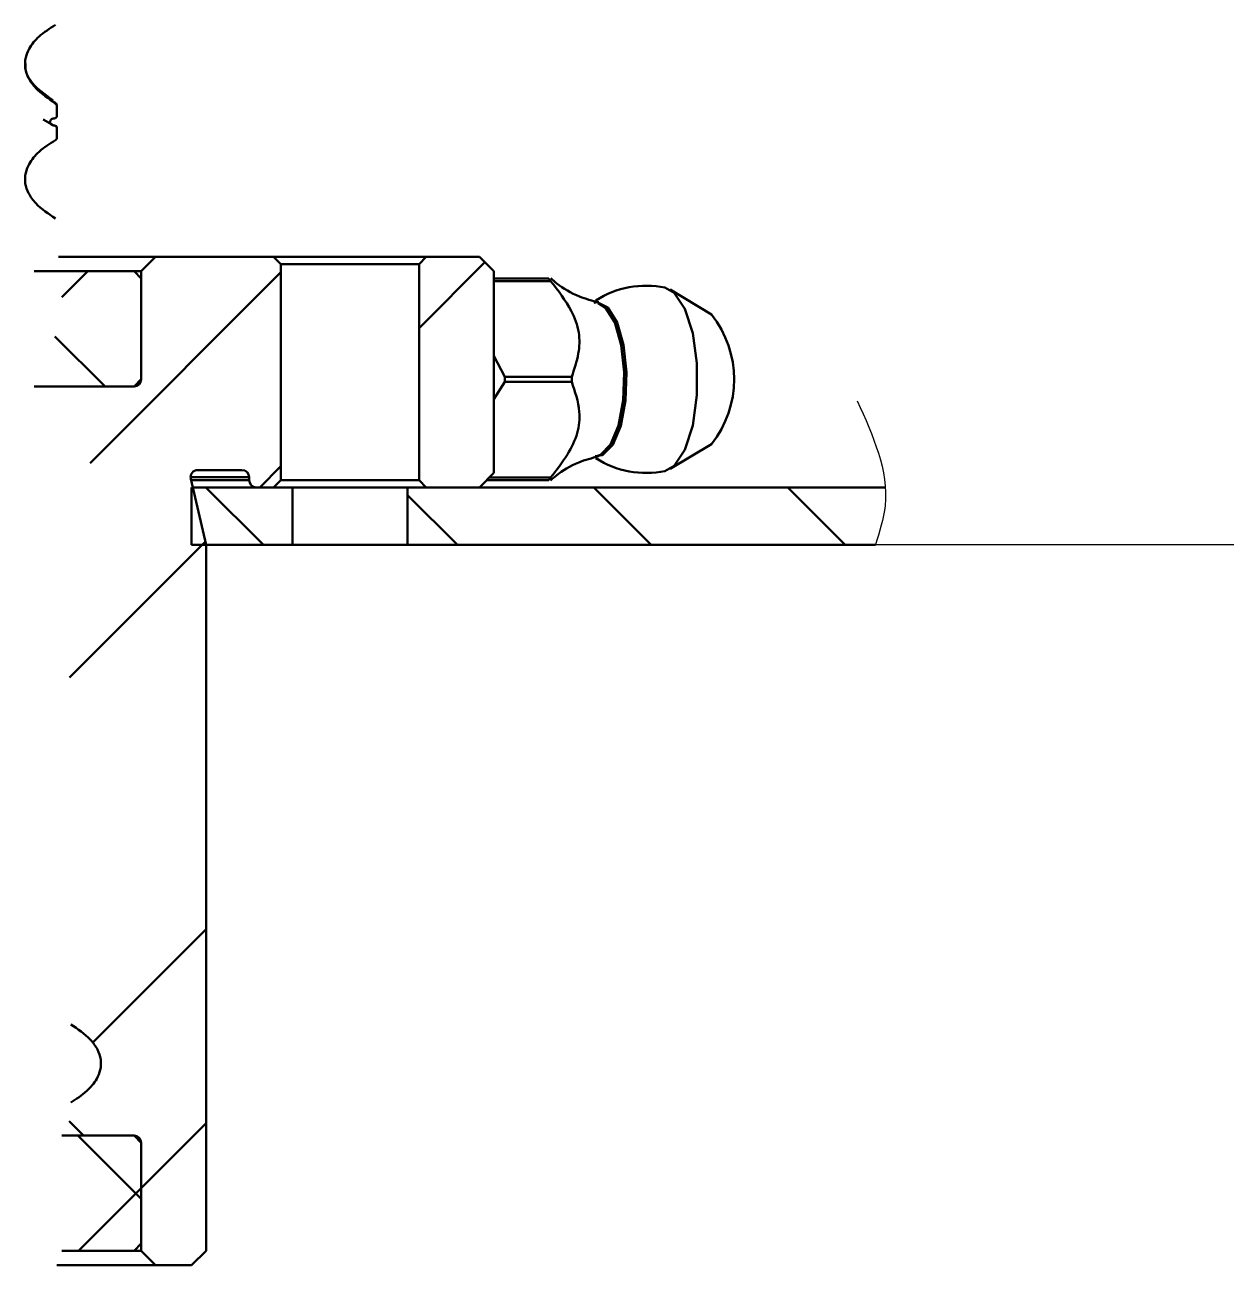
# Model space of a CAD drawing. Header units: millimetres. Extents: x -1615 to 4166, y 5 to 3174.
# Drawn here: x 2235.27 to 2263.08, y 1798.15 to 1826.85 of the extents above; entities that cross this region are included whole.
import ezdxf

# ---------------------------------------------------------------- set-up
doc = ezdxf.new("R2010")
doc.units = ezdxf.units.MM
doc.header["$LTSCALE"] = 0.25
doc.layers.add('Net dam', color=7, linetype='Continuous', lineweight=50)
doc.layers.add('net manh', color=3, linetype='Continuous', lineweight=25)
pattern_1 = [(135, (1858.4246, 670.5362), (-2.245064, -2.245064), [])]
pattern_2 = [(45, (1858.425, 670.536), (-6.73519, 6.73519), []), (45, (1862.915, 670.536), (-6.73519, 6.73519), [])]
pattern_3 = [(135, (1858.4246, 670.5362), (-2.245064, -2.245064), []), (225, (1858.4246, 670.5362), (2.245064, -2.245064), [])]

msp = doc.modelspace()

# ---------------------------------------------------------------- hatches: boundary and pattern name
at = {"layer": 'Net dam'}
h = msp.add_hatch(dxfattribs=at)
h.set_pattern_fill('ANSI32', color=256, style=0)
h.set_pattern_definition(pattern_2)
edge = h.paths.add_edge_path(flags=0)
edge.add_spline(control_points=[(2236.3, 1817.098), (2236.302, 1817.089), (2236.306, 1817.081), (2236.311, 1817.073), (2236.316, 1817.066), (2236.323, 1817.059), (2236.33, 1817.054), (2236.332, 1817.053), (2236.334, 1817.051), (2236.337, 1817.05)], knot_values=[0, 0, 0, 0, 0.00004, 0.00004, 0.00004, 0.00008, 0.00008, 0.00008, 0.000092, 0.000092, 0.000092, 0.000092], weights=[1, 1, 1, 1, 1, 1, 1, 1, 1, 1], degree=3, periodic=0)
edge.add_spline(control_points=[(2236.337, 1817.05), (2236.502, 1816.953), (2236.661, 1816.838), (2236.791, 1816.697), (2236.854, 1816.628), (2236.911, 1816.551), (2236.954, 1816.467), (2236.991, 1816.396), (2237.018, 1816.318), (2237.029, 1816.238), (2237.041, 1816.158), (2237.037, 1816.075), (2237.018, 1815.996), (2237.002, 1815.926), (2236.974, 1815.858), (2236.938, 1815.795), (2236.878, 1815.688), (2236.796, 1815.594), (2236.706, 1815.511), (2236.594, 1815.407), (2236.468, 1815.319), (2236.337, 1815.242)], knot_values=[0, 0, 0, 0, 0.000863, 0.000863, 0.000863, 0.001283, 0.001283, 0.001283, 0.001643, 0.001643, 0.001643, 0.002005, 0.002005, 0.002005, 0.002329, 0.002329, 0.002329, 0.002877, 0.002877, 0.002877, 0.003559, 0.003559, 0.003559, 0.003559], weights=[1, 1, 1, 1, 1, 1, 1, 1, 1, 1, 1, 1, 1, 1, 1, 1, 1, 1, 1, 1, 1, 1], degree=3, periodic=0)
edge.add_spline(control_points=[(2236.337, 1815.242), (2236.329, 1815.238), (2236.322, 1815.232), (2236.316, 1815.225), (2236.31, 1815.218), (2236.306, 1815.211), (2236.302, 1815.202), (2236.301, 1815.2), (2236.301, 1815.197), (2236.3, 1815.194)], knot_values=[0, 0, 0, 0, 0.00004, 0.00004, 0.00004, 0.00008, 0.00008, 0.00008, 0.000092, 0.000092, 0.000092, 0.000092], weights=[1, 1, 1, 1, 1, 1, 1, 1, 1, 1], degree=3, periodic=0)
edge.add_line((2236.3, 1815.194), (2236.3, 1814.431))
edge.add_spline(control_points=[(2236.3, 1814.431), (2236.302, 1814.423), (2236.306, 1814.414), (2236.311, 1814.407), (2236.316, 1814.399), (2236.323, 1814.393), (2236.33, 1814.388), (2236.332, 1814.386), (2236.334, 1814.384), (2236.337, 1814.383)], knot_values=[0, 0, 0, 0, 0.00004, 0.00004, 0.00004, 0.00008, 0.00008, 0.00008, 0.000092, 0.000092, 0.000092, 0.000092], weights=[1, 1, 1, 1, 1, 1, 1, 1, 1, 1], degree=3, periodic=0)
edge.add_spline(control_points=[(2236.337, 1814.383), (2236.502, 1814.286), (2236.661, 1814.172), (2236.791, 1814.03), (2236.854, 1813.961), (2236.911, 1813.884), (2236.954, 1813.801), (2236.991, 1813.729), (2237.018, 1813.651), (2237.029, 1813.572), (2237.041, 1813.492), (2237.037, 1813.408), (2237.018, 1813.33), (2237.002, 1813.259), (2236.974, 1813.191), (2236.938, 1813.128), (2236.878, 1813.022), (2236.796, 1812.927), (2236.706, 1812.844), (2236.594, 1812.741), (2236.468, 1812.653), (2236.337, 1812.576)], knot_values=[0, 0, 0, 0, 0.000863, 0.000863, 0.000863, 0.001283, 0.001283, 0.001283, 0.001643, 0.001643, 0.001643, 0.002005, 0.002005, 0.002005, 0.002329, 0.002329, 0.002329, 0.002877, 0.002877, 0.002877, 0.003559, 0.003559, 0.003559, 0.003559], weights=[1, 1, 1, 1, 1, 1, 1, 1, 1, 1, 1, 1, 1, 1, 1, 1, 1, 1, 1, 1, 1, 1], degree=3, periodic=0)
edge.add_spline(control_points=[(2236.337, 1812.576), (2236.329, 1812.571), (2236.322, 1812.565), (2236.316, 1812.559), (2236.31, 1812.552), (2236.306, 1812.544), (2236.302, 1812.536), (2236.301, 1812.533), (2236.301, 1812.53), (2236.3, 1812.528)], knot_values=[0, 0, 0, 0, 0.00004, 0.00004, 0.00004, 0.00008, 0.00008, 0.00008, 0.000092, 0.000092, 0.000092, 0.000092], weights=[1, 1, 1, 1, 1, 1, 1, 1, 1, 1], degree=3, periodic=0)
edge.add_line((2236.3, 1812.528), (2236.3, 1811.764))
edge.add_spline(control_points=[(2236.3, 1811.764), (2236.302, 1811.756), (2236.306, 1811.748), (2236.311, 1811.74), (2236.316, 1811.733), (2236.323, 1811.726), (2236.33, 1811.721), (2236.332, 1811.719), (2236.334, 1811.718), (2236.337, 1811.716)], knot_values=[0, 0, 0, 0, 0.00004, 0.00004, 0.00004, 0.00008, 0.00008, 0.00008, 0.000092, 0.000092, 0.000092, 0.000092], weights=[1, 1, 1, 1, 1, 1, 1, 1, 1, 1], degree=3, periodic=0)
edge.add_spline(control_points=[(2236.337, 1811.716), (2236.502, 1811.619), (2236.661, 1811.505), (2236.791, 1811.364), (2236.854, 1811.294), (2236.911, 1811.218), (2236.954, 1811.134), (2236.991, 1811.062), (2237.018, 1810.984), (2237.029, 1810.905), (2237.041, 1810.825), (2237.037, 1810.742), (2237.018, 1810.663), (2237.002, 1810.593), (2236.974, 1810.524), (2236.938, 1810.461), (2236.878, 1810.355), (2236.796, 1810.26), (2236.706, 1810.177), (2236.594, 1810.074), (2236.468, 1809.986), (2236.337, 1809.909)], knot_values=[0, 0, 0, 0, 0.000863, 0.000863, 0.000863, 0.001283, 0.001283, 0.001283, 0.001643, 0.001643, 0.001643, 0.002005, 0.002005, 0.002005, 0.002329, 0.002329, 0.002329, 0.002877, 0.002877, 0.002877, 0.003559, 0.003559, 0.003559, 0.003559], weights=[1, 1, 1, 1, 1, 1, 1, 1, 1, 1, 1, 1, 1, 1, 1, 1, 1, 1, 1, 1, 1, 1], degree=3, periodic=0)
edge.add_spline(control_points=[(2236.337, 1809.909), (2236.329, 1809.905), (2236.322, 1809.899), (2236.316, 1809.892), (2236.31, 1809.885), (2236.306, 1809.877), (2236.302, 1809.869), (2236.301, 1809.866), (2236.301, 1809.864), (2236.3, 1809.861)], knot_values=[0, 0, 0, 0, 0.00004, 0.00004, 0.00004, 0.00008, 0.00008, 0.00008, 0.000092, 0.000092, 0.000092, 0.000092], weights=[1, 1, 1, 1, 1, 1, 1, 1, 1, 1], degree=3, periodic=0)
edge.add_line((2236.3, 1809.861), (2236.3, 1809.098))
edge.add_spline(control_points=[(2236.3, 1809.098), (2236.302, 1809.089), (2236.306, 1809.081), (2236.311, 1809.073), (2236.316, 1809.066), (2236.323, 1809.059), (2236.33, 1809.054), (2236.332, 1809.053), (2236.334, 1809.051), (2236.337, 1809.05)], knot_values=[0, 0, 0, 0, 0.00004, 0.00004, 0.00004, 0.00008, 0.00008, 0.00008, 0.000092, 0.000092, 0.000092, 0.000092], weights=[1, 1, 1, 1, 1, 1, 1, 1, 1, 1], degree=3, periodic=0)
edge.add_spline(control_points=[(2236.337, 1809.05), (2236.502, 1808.953), (2236.661, 1808.838), (2236.791, 1808.697), (2236.854, 1808.628), (2236.911, 1808.551), (2236.954, 1808.467), (2236.991, 1808.396), (2237.018, 1808.318), (2237.029, 1808.238), (2237.041, 1808.158), (2237.037, 1808.075), (2237.018, 1807.996), (2237.002, 1807.926), (2236.974, 1807.858), (2236.938, 1807.795), (2236.878, 1807.688), (2236.796, 1807.594), (2236.706, 1807.511), (2236.594, 1807.407), (2236.468, 1807.319), (2236.337, 1807.242)], knot_values=[0, 0, 0, 0, 0.000863, 0.000863, 0.000863, 0.001283, 0.001283, 0.001283, 0.001643, 0.001643, 0.001643, 0.002005, 0.002005, 0.002005, 0.002329, 0.002329, 0.002329, 0.002877, 0.002877, 0.002877, 0.003559, 0.003559, 0.003559, 0.003559], weights=[1, 1, 1, 1, 1, 1, 1, 1, 1, 1, 1, 1, 1, 1, 1, 1, 1, 1, 1, 1, 1, 1], degree=3, periodic=0)
edge.add_spline(control_points=[(2236.337, 1807.242), (2236.329, 1807.238), (2236.322, 1807.232), (2236.316, 1807.225), (2236.31, 1807.218), (2236.306, 1807.211), (2236.302, 1807.202), (2236.301, 1807.2), (2236.301, 1807.197), (2236.3, 1807.194)], knot_values=[0, 0, 0, 0, 0.00004, 0.00004, 0.00004, 0.00008, 0.00008, 0.00008, 0.000092, 0.000092, 0.000092, 0.000092], weights=[1, 1, 1, 1, 1, 1, 1, 1, 1, 1], degree=3, periodic=0)
edge.add_line((2236.3, 1807.194), (2236.3, 1806.431))
edge.add_spline(control_points=[(2236.3, 1806.431), (2236.302, 1806.423), (2236.306, 1806.414), (2236.311, 1806.407), (2236.316, 1806.399), (2236.323, 1806.393), (2236.33, 1806.388), (2236.332, 1806.386), (2236.334, 1806.384), (2236.337, 1806.383)], knot_values=[0, 0, 0, 0, 0.00004, 0.00004, 0.00004, 0.00008, 0.00008, 0.00008, 0.000092, 0.000092, 0.000092, 0.000092], weights=[1, 1, 1, 1, 1, 1, 1, 1, 1, 1], degree=3, periodic=0)
edge.add_spline(control_points=[(2236.337, 1806.383), (2236.502, 1806.286), (2236.661, 1806.172), (2236.791, 1806.03), (2236.854, 1805.961), (2236.911, 1805.884), (2236.954, 1805.801), (2236.991, 1805.729), (2237.018, 1805.651), (2237.029, 1805.572), (2237.041, 1805.492), (2237.037, 1805.408), (2237.018, 1805.33), (2237.002, 1805.259), (2236.974, 1805.191), (2236.938, 1805.128), (2236.878, 1805.022), (2236.796, 1804.927), (2236.706, 1804.844), (2236.594, 1804.741), (2236.468, 1804.653), (2236.337, 1804.576)], knot_values=[0, 0, 0, 0, 0.000863, 0.000863, 0.000863, 0.001283, 0.001283, 0.001283, 0.001643, 0.001643, 0.001643, 0.002005, 0.002005, 0.002005, 0.002329, 0.002329, 0.002329, 0.002877, 0.002877, 0.002877, 0.003559, 0.003559, 0.003559, 0.003559], weights=[1, 1, 1, 1, 1, 1, 1, 1, 1, 1, 1, 1, 1, 1, 1, 1, 1, 1, 1, 1, 1, 1], degree=3, periodic=0)
edge.add_spline(control_points=[(2236.337, 1804.576), (2236.329, 1804.571), (2236.322, 1804.565), (2236.316, 1804.559), (2236.31, 1804.552), (2236.306, 1804.544), (2236.302, 1804.536), (2236.301, 1804.533), (2236.301, 1804.53), (2236.3, 1804.528)], knot_values=[0, 0, 0, 0, 0.00004, 0.00004, 0.00004, 0.00008, 0.00008, 0.00008, 0.000092, 0.000092, 0.000092, 0.000092], weights=[1, 1, 1, 1, 1, 1, 1, 1, 1, 1], degree=3, periodic=0)
edge.add_line((2236.3, 1804.528), (2236.3, 1803.764))
edge.add_spline(control_points=[(2236.3, 1803.764), (2236.302, 1803.756), (2236.306, 1803.748), (2236.311, 1803.74), (2236.316, 1803.733), (2236.323, 1803.726), (2236.33, 1803.721), (2236.332, 1803.719), (2236.334, 1803.718), (2236.337, 1803.716)], knot_values=[0, 0, 0, 0, 0.00004, 0.00004, 0.00004, 0.00008, 0.00008, 0.00008, 0.000092, 0.000092, 0.000092, 0.000092], weights=[1, 1, 1, 1, 1, 1, 1, 1, 1, 1], degree=3, periodic=0)
edge.add_spline(control_points=[(2236.337, 1803.716), (2236.502, 1803.619), (2236.661, 1803.505), (2236.791, 1803.364), (2236.854, 1803.294), (2236.911, 1803.218), (2236.954, 1803.134), (2236.991, 1803.062), (2237.018, 1802.984), (2237.029, 1802.905), (2237.041, 1802.825), (2237.037, 1802.742), (2237.018, 1802.663), (2237.002, 1802.593), (2236.974, 1802.524), (2236.938, 1802.461), (2236.878, 1802.355), (2236.796, 1802.26), (2236.706, 1802.177), (2236.594, 1802.074), (2236.468, 1801.986), (2236.337, 1801.909)], knot_values=[0, 0, 0, 0, 0.000863, 0.000863, 0.000863, 0.001283, 0.001283, 0.001283, 0.001643, 0.001643, 0.001643, 0.002005, 0.002005, 0.002005, 0.002329, 0.002329, 0.002329, 0.002877, 0.002877, 0.002877, 0.003559, 0.003559, 0.003559, 0.003559], weights=[1, 1, 1, 1, 1, 1, 1, 1, 1, 1, 1, 1, 1, 1, 1, 1, 1, 1, 1, 1, 1, 1], degree=3, periodic=0)
edge.add_spline(control_points=[(2236.337, 1801.909), (2236.329, 1801.905), (2236.322, 1801.899), (2236.316, 1801.892), (2236.31, 1801.885), (2236.306, 1801.877), (2236.302, 1801.869), (2236.301, 1801.866), (2236.301, 1801.864), (2236.3, 1801.861)], knot_values=[0, 0, 0, 0, 0.00004, 0.00004, 0.00004, 0.00008, 0.00008, 0.00008, 0.000092, 0.000092, 0.000092, 0.000092], weights=[1, 1, 1, 1, 1, 1, 1, 1, 1, 1], degree=3, periodic=0)
edge.add_line((2236.3, 1801.861), (2236.3, 1801.479))
edge.add_line((2236.3, 1801.479), (2236.633, 1801.146))
edge.add_line((2236.633, 1801.146), (2237.8, 1801.146))
edge.add_arc((2237.8, 1800.979), 0.167, 0, 90, ccw=False)
edge.add_line((2237.967, 1800.979), (2237.967, 1798.479))
edge.add_line((2237.967, 1798.479), (2238.3, 1798.146))
edge.add_line((2238.3, 1798.146), (2239.133, 1798.146))
edge.add_line((2239.133, 1798.146), (2239.467, 1798.479))
edge.add_line((2239.467, 1798.479), (2239.467, 1814.813))
edge.add_line((2239.467, 1814.813), (2239.114, 1816.342))
edge.add_arc((2239.276, 1816.379), 0.167, 90, 192.9946, ccw=False)
edge.add_line((2239.276, 1816.546), (2240.3, 1816.546))
edge.add_arc((2240.3, 1816.379), 0.167, 0, 90, ccw=False)
edge.add_line((2240.467, 1816.379), (2240.467, 1816.313))
edge.add_arc((2240.633, 1816.313), 0.167, 180, 270)
edge.add_line((2240.633, 1816.146), (2241.033, 1816.146))
edge.add_line((2241.033, 1816.146), (2241.2, 1816.313))
edge.add_line((2241.2, 1816.313), (2241.2, 1821.313))
edge.add_line((2241.2, 1821.313), (2241.033, 1821.479))
edge.add_line((2241.033, 1821.479), (2238.3, 1821.479))
edge.add_line((2238.3, 1821.479), (2237.967, 1821.146))
edge.add_line((2237.967, 1821.146), (2237.967, 1818.646))
edge.add_arc((2237.8, 1818.646), 0.167, 270, 360, ccw=False)
edge.add_line((2237.8, 1818.479), (2236.948, 1818.479))
edge.add_spline(control_points=[(2236.948, 1818.479), (2236.945, 1818.473), (2236.941, 1818.467), (2236.938, 1818.461), (2236.878, 1818.355), (2236.796, 1818.26), (2236.706, 1818.177), (2236.594, 1818.074), (2236.468, 1817.986), (2236.337, 1817.909)], knot_values=[0.002298, 0.002298, 0.002298, 0.002298, 0.002329, 0.002329, 0.002329, 0.002877, 0.002877, 0.002877, 0.003559, 0.003559, 0.003559, 0.003559], weights=[1, 1, 1, 1, 1, 1, 1, 1, 1, 1], degree=3, periodic=0)
edge.add_spline(control_points=[(2236.337, 1817.909), (2236.329, 1817.905), (2236.322, 1817.899), (2236.316, 1817.892), (2236.31, 1817.885), (2236.306, 1817.877), (2236.302, 1817.869), (2236.301, 1817.866), (2236.301, 1817.864), (2236.3, 1817.861)], knot_values=[0, 0, 0, 0, 0.00004, 0.00004, 0.00004, 0.00008, 0.00008, 0.00008, 0.000092, 0.000092, 0.000092, 0.000092], weights=[1, 1, 1, 1, 1, 1, 1, 1, 1, 1], degree=3, periodic=0)
edge.add_line((2236.3, 1817.861), (2236.3, 1817.098))
h = msp.add_hatch(dxfattribs=at)
h.set_pattern_fill('ANSI32', color=256, style=0)
h.set_pattern_definition(pattern_2)
h.paths.add_polyline_path([(2246.133, 1816.479), (2246.133, 1821.146), (2245.8, 1821.479), (2244.567, 1821.479), (2244.4, 1821.313), (2244.4, 1816.313), (2244.567, 1816.146), (2245.8, 1816.146)], flags=0)
h = msp.add_hatch(dxfattribs=at)
h.set_pattern_fill('ANSI37', color=256, angle=90, style=0)
h.set_pattern_definition(pattern_3)
edge = h.paths.add_edge_path(flags=0)
edge.add_line((2237.8, 1818.479), (2237.967, 1818.646))
edge.add_line((2237.967, 1818.646), (2237.967, 1820.979))
edge.add_line((2237.967, 1820.979), (2237.8, 1821.146))
edge.add_line((2237.8, 1821.146), (2235.485, 1821.146))
edge.add_spline(control_points=[(2235.485, 1821.146), (2235.528, 1821.065), (2235.585, 1820.99), (2235.647, 1820.923), (2235.778, 1820.782), (2235.937, 1820.669), (2236.103, 1820.573)], knot_values=[0.002318, 0.002318, 0.002318, 0.002318, 0.002732, 0.002732, 0.002732, 0.003597, 0.003597, 0.003597, 0.003597], weights=[1, 1, 1, 1, 1, 1, 1], degree=3, periodic=0)
edge.add_spline(control_points=[(2236.103, 1820.573), (2236.109, 1820.569), (2236.116, 1820.564), (2236.121, 1820.559), (2236.126, 1820.553), (2236.13, 1820.548), (2236.133, 1820.541)], knot_values=[0, 0, 0, 0, 0.000035, 0.000035, 0.000035, 0.000067, 0.000067, 0.000067, 0.000067], weights=[1, 1, 1, 1, 1, 1, 1], degree=3, periodic=0)
edge.add_line((2236.133, 1820.541), (2236.133, 1820.26))
edge.add_spline(control_points=[(2236.133, 1820.26), (2236.133, 1820.258), (2236.132, 1820.257), (2236.131, 1820.256), (2236.126, 1820.248), (2236.12, 1820.241), (2236.113, 1820.236), (2236.106, 1820.23), (2236.099, 1820.226), (2236.09, 1820.223), (2236.082, 1820.22), (2236.073, 1820.218), (2236.064, 1820.218)], knot_values=[0, 0, 0, 0, 0.000007, 0.000007, 0.000007, 0.000047, 0.000047, 0.000047, 0.000087, 0.000087, 0.000087, 0.000128, 0.000128, 0.000128, 0.000128], weights=[1, 1, 1, 1, 1, 1, 1, 1, 1, 1, 1, 1, 1], degree=3, periodic=0)
edge.add_spline(control_points=[(2236.064, 1820.218), (2236.063, 1820.218), (2236.062, 1820.218), (2236.06, 1820.218), (2236.06, 1820.218), (2236.059, 1820.218), (2236.058, 1820.218), (2236.057, 1820.218), (2236.057, 1820.218), (2236.056, 1820.218)], knot_values=[0, 0, 0, 0, 0.000006, 0.000006, 0.000006, 0.000009, 0.000009, 0.000009, 0.000012, 0.000012, 0.000012, 0.000012], weights=[1, 1, 1, 1, 1, 1, 1, 1, 1, 1], degree=3, periodic=0)
edge.add_spline(control_points=[(2236.056, 1820.218), (2236.053, 1820.218), (2236.051, 1820.218), (2236.048, 1820.218), (2236.039, 1820.217), (2236.03, 1820.214), (2236.022, 1820.211), (2236.014, 1820.207), (2236.007, 1820.201), (2236, 1820.195), (2235.994, 1820.189), (2235.989, 1820.181), (2235.985, 1820.173), (2235.981, 1820.165), (2235.978, 1820.156), (2235.978, 1820.147), (2235.977, 1820.138), (2235.977, 1820.129), (2235.979, 1820.12), (2235.981, 1820.112), (2235.985, 1820.103), (2235.99, 1820.096), (2235.994, 1820.088), (2236, 1820.081), (2236.007, 1820.076), (2236.014, 1820.07), (2236.022, 1820.066), (2236.031, 1820.063), (2236.039, 1820.06), (2236.048, 1820.059), (2236.057, 1820.059)], knot_values=[0, 0, 0, 0, 0.000012, 0.000012, 0.000012, 0.000053, 0.000053, 0.000053, 0.000094, 0.000094, 0.000094, 0.000135, 0.000135, 0.000135, 0.000176, 0.000176, 0.000176, 0.000216, 0.000216, 0.000216, 0.000257, 0.000257, 0.000257, 0.000297, 0.000297, 0.000297, 0.000338, 0.000338, 0.000338, 0.000378, 0.000378, 0.000378, 0.000378], weights=[1, 1, 1, 1, 1, 1, 1, 1, 1, 1, 1, 1, 1, 1, 1, 1, 1, 1, 1, 1, 1, 1, 1, 1, 1, 1, 1, 1, 1, 1, 1], degree=3, periodic=0)
edge.add_spline(control_points=[(2236.057, 1820.059), (2236.058, 1820.059), (2236.059, 1820.059), (2236.061, 1820.059), (2236.061, 1820.059), (2236.062, 1820.059), (2236.063, 1820.059), (2236.063, 1820.059), (2236.064, 1820.059), (2236.065, 1820.059)], knot_values=[0, 0, 0, 0, 0.000006, 0.000006, 0.000006, 0.000009, 0.000009, 0.000009, 0.000012, 0.000012, 0.000012, 0.000012], weights=[1, 1, 1, 1, 1, 1, 1, 1, 1, 1], degree=3, periodic=0)
edge.add_spline(control_points=[(2236.065, 1820.059), (2236.074, 1820.059), (2236.084, 1820.057), (2236.093, 1820.054), (2236.101, 1820.051), (2236.109, 1820.046), (2236.116, 1820.04), (2236.123, 1820.034), (2236.129, 1820.027), (2236.133, 1820.02)], knot_values=[0, 0, 0, 0, 0.000043, 0.000043, 0.000043, 0.000083, 0.000083, 0.000083, 0.000123, 0.000123, 0.000123, 0.000123], weights=[1, 1, 1, 1, 1, 1, 1, 1, 1, 1], degree=3, periodic=0)
edge.add_line((2236.133, 1820.02), (2236.133, 1819.751))
edge.add_spline(control_points=[(2236.133, 1819.751), (2236.13, 1819.744), (2236.125, 1819.738), (2236.12, 1819.732), (2236.115, 1819.727), (2236.109, 1819.723), (2236.103, 1819.719)], knot_values=[0, 0, 0, 0, 0.000035, 0.000035, 0.000035, 0.000067, 0.000067, 0.000067, 0.000067], weights=[1, 1, 1, 1, 1, 1, 1], degree=3, periodic=0)
edge.add_spline(control_points=[(2236.103, 1819.719), (2235.968, 1819.641), (2235.838, 1819.552), (2235.724, 1819.446), (2235.635, 1819.363), (2235.554, 1819.269), (2235.494, 1819.163), (2235.459, 1819.1), (2235.431, 1819.031), (2235.414, 1818.96), (2235.396, 1818.881), (2235.392, 1818.797), (2235.404, 1818.717), (2235.416, 1818.637), (2235.444, 1818.559), (2235.481, 1818.487), (2235.482, 1818.484), (2235.484, 1818.482), (2235.485, 1818.479)], knot_values=[0, 0, 0, 0, 0.000701, 0.000701, 0.000701, 0.001248, 0.001248, 0.001248, 0.001575, 0.001575, 0.001575, 0.001941, 0.001941, 0.001941, 0.002305, 0.002305, 0.002305, 0.002318, 0.002318, 0.002318, 0.002318], weights=[1, 1, 1, 1, 1, 1, 1, 1, 1, 1, 1, 1, 1, 1, 1, 1, 1, 1, 1], degree=3, periodic=0)
edge.add_line((2235.485, 1818.479), (2237.8, 1818.479))
h = msp.add_hatch(dxfattribs=at)
h.set_pattern_fill('ANSI31', color=256, angle=90, style=0)
h.set_pattern_definition(pattern_1)
h.paths.add_polyline_path([(2241.467, 1816.146), (2239.133, 1816.146), (2239.133, 1814.813), (2241.467, 1814.813)], flags=0)
h = msp.add_hatch(dxfattribs=at)
h.set_pattern_fill('ANSI31', color=256, angle=90, style=0)
h.set_pattern_definition(pattern_1)
h.paths.add_polyline_path([(2254.962, 1814.813), (2255.015, 1814.98), (2255.065, 1815.147), (2255.11, 1815.315), (2255.148, 1815.482), (2255.177, 1815.649), (2255.194, 1815.816), (2255.199, 1815.983), (2255.193, 1816.146), (2244.133, 1816.146), (2244.133, 1814.813)])
h = msp.add_hatch(dxfattribs=at)
h.set_pattern_fill('ANSI37', color=256, angle=90, style=0)
h.set_pattern_definition(pattern_3)
edge = h.paths.add_edge_path(flags=0)
edge.add_line((2237.967, 1800.979), (2237.8, 1801.146))
edge.add_line((2237.8, 1801.146), (2236.133, 1801.146))
edge.add_line((2236.133, 1801.146), (2236.133, 1801.084))
edge.add_spline(control_points=[(2236.133, 1801.084), (2236.13, 1801.077), (2236.125, 1801.071), (2236.12, 1801.066), (2236.115, 1801.061), (2236.109, 1801.056), (2236.103, 1801.053)], knot_values=[0, 0, 0, 0, 0.000035, 0.000035, 0.000035, 0.000067, 0.000067, 0.000067, 0.000067], weights=[1, 1, 1, 1, 1, 1, 1], degree=3, periodic=0)
edge.add_spline(control_points=[(2236.103, 1801.053), (2235.968, 1800.975), (2235.838, 1800.885), (2235.724, 1800.779), (2235.635, 1800.697), (2235.554, 1800.602), (2235.494, 1800.497), (2235.459, 1800.433), (2235.431, 1800.365), (2235.414, 1800.294), (2235.396, 1800.215), (2235.392, 1800.131), (2235.404, 1800.05), (2235.416, 1799.97), (2235.444, 1799.892), (2235.481, 1799.82), (2235.525, 1799.736), (2235.583, 1799.659), (2235.647, 1799.589), (2235.778, 1799.449), (2235.937, 1799.335), (2236.103, 1799.24)], knot_values=[0, 0, 0, 0, 0.000701, 0.000701, 0.000701, 0.001248, 0.001248, 0.001248, 0.001575, 0.001575, 0.001575, 0.001941, 0.001941, 0.001941, 0.002305, 0.002305, 0.002305, 0.002732, 0.002732, 0.002732, 0.003597, 0.003597, 0.003597, 0.003597], weights=[1, 1, 1, 1, 1, 1, 1, 1, 1, 1, 1, 1, 1, 1, 1, 1, 1, 1, 1, 1, 1, 1], degree=3, periodic=0)
edge.add_spline(control_points=[(2236.103, 1799.24), (2236.109, 1799.236), (2236.116, 1799.231), (2236.121, 1799.225), (2236.126, 1799.22), (2236.13, 1799.214), (2236.133, 1799.208)], knot_values=[0, 0, 0, 0, 0.000035, 0.000035, 0.000035, 0.000067, 0.000067, 0.000067, 0.000067], weights=[1, 1, 1, 1, 1, 1, 1], degree=3, periodic=0)
edge.add_line((2236.133, 1799.208), (2236.133, 1798.926))
edge.add_spline(control_points=[(2236.133, 1798.926), (2236.133, 1798.925), (2236.132, 1798.924), (2236.131, 1798.923), (2236.126, 1798.915), (2236.12, 1798.908), (2236.113, 1798.903), (2236.106, 1798.897), (2236.099, 1798.893), (2236.09, 1798.89), (2236.082, 1798.887), (2236.073, 1798.885), (2236.064, 1798.885)], knot_values=[0, 0, 0, 0, 0.000007, 0.000007, 0.000007, 0.000047, 0.000047, 0.000047, 0.000087, 0.000087, 0.000087, 0.000128, 0.000128, 0.000128, 0.000128], weights=[1, 1, 1, 1, 1, 1, 1, 1, 1, 1, 1, 1, 1], degree=3, periodic=0)
edge.add_spline(control_points=[(2236.064, 1798.885), (2236.063, 1798.885), (2236.062, 1798.885), (2236.06, 1798.885), (2236.06, 1798.885), (2236.059, 1798.885), (2236.058, 1798.885), (2236.057, 1798.885), (2236.057, 1798.885), (2236.056, 1798.885)], knot_values=[0, 0, 0, 0, 0.000006, 0.000006, 0.000006, 0.000009, 0.000009, 0.000009, 0.000012, 0.000012, 0.000012, 0.000012], weights=[1, 1, 1, 1, 1, 1, 1, 1, 1, 1], degree=3, periodic=0)
edge.add_spline(control_points=[(2236.056, 1798.885), (2236.053, 1798.885), (2236.051, 1798.885), (2236.048, 1798.885), (2236.039, 1798.884), (2236.03, 1798.881), (2236.022, 1798.877), (2236.014, 1798.873), (2236.007, 1798.868), (2236, 1798.862), (2235.994, 1798.855), (2235.989, 1798.848), (2235.985, 1798.84), (2235.981, 1798.832), (2235.978, 1798.823), (2235.978, 1798.814), (2235.977, 1798.805), (2235.977, 1798.796), (2235.979, 1798.787), (2235.981, 1798.778), (2235.985, 1798.77), (2235.99, 1798.762), (2235.994, 1798.755), (2236, 1798.748), (2236.007, 1798.743), (2236.014, 1798.737), (2236.022, 1798.733), (2236.031, 1798.73), (2236.039, 1798.727), (2236.048, 1798.725), (2236.057, 1798.725)], knot_values=[0, 0, 0, 0, 0.000012, 0.000012, 0.000012, 0.000053, 0.000053, 0.000053, 0.000094, 0.000094, 0.000094, 0.000135, 0.000135, 0.000135, 0.000176, 0.000176, 0.000176, 0.000216, 0.000216, 0.000216, 0.000257, 0.000257, 0.000257, 0.000297, 0.000297, 0.000297, 0.000338, 0.000338, 0.000338, 0.000378, 0.000378, 0.000378, 0.000378], weights=[1, 1, 1, 1, 1, 1, 1, 1, 1, 1, 1, 1, 1, 1, 1, 1, 1, 1, 1, 1, 1, 1, 1, 1, 1, 1, 1, 1, 1, 1, 1], degree=3, periodic=0)
edge.add_spline(control_points=[(2236.057, 1798.725), (2236.058, 1798.725), (2236.059, 1798.725), (2236.061, 1798.725), (2236.061, 1798.725), (2236.062, 1798.725), (2236.063, 1798.725), (2236.063, 1798.725), (2236.064, 1798.725), (2236.065, 1798.725)], knot_values=[0, 0, 0, 0, 0.000006, 0.000006, 0.000006, 0.000009, 0.000009, 0.000009, 0.000012, 0.000012, 0.000012, 0.000012], weights=[1, 1, 1, 1, 1, 1, 1, 1, 1, 1], degree=3, periodic=0)
edge.add_spline(control_points=[(2236.065, 1798.725), (2236.074, 1798.726), (2236.084, 1798.724), (2236.093, 1798.72), (2236.101, 1798.717), (2236.109, 1798.713), (2236.116, 1798.707), (2236.123, 1798.701), (2236.129, 1798.694), (2236.133, 1798.686)], knot_values=[0, 0, 0, 0, 0.000043, 0.000043, 0.000043, 0.000083, 0.000083, 0.000083, 0.000123, 0.000123, 0.000123, 0.000123], weights=[1, 1, 1, 1, 1, 1, 1, 1, 1, 1], degree=3, periodic=0)
edge.add_line((2236.133, 1798.686), (2236.133, 1798.479))
edge.add_line((2236.133, 1798.479), (2237.8, 1798.479))
edge.add_line((2237.8, 1798.479), (2237.967, 1798.646))
edge.add_line((2237.967, 1798.646), (2237.967, 1800.979))

# ---------------------------------------------------------------- linework, layer by layer
for p, q in [((2235.943, 1825.059), (2235.982, 1825.037)), ((2236.013, 1825.005), (2235.972, 1825.028)), ((2236.013, 1825.005), (2236.013, 1824.723)), ((2235.696, 1824.658), (2235.944, 1824.523)), ((2235.828, 1824.582), (2235.936, 1824.523)), ((2236.013, 1824.484), (2235.966, 1824.509)), ((2236.013, 1824.484), (2236.013, 1824.215)), ((2236.049, 1821.479), (2238.3, 1821.479)), ((2237.967, 1821.146), (2238.3, 1821.479)), ((2238.3, 1821.479), (2241.033, 1821.479)), ((2241.2, 1821.313), (2241.033, 1821.479)), ((2244.567, 1821.479), (2241.033, 1821.479)), ((2241.2, 1816.313), (2241.2, 1821.313)), ((2244.4, 1821.313), (2241.2, 1821.313)), ((2244.567, 1821.479), (2244.4, 1821.313)), ((2244.4, 1821.313), (2244.4, 1816.313)), ((2244.567, 1821.479), (2245.8, 1821.479)), ((2245.8, 1821.479), (2246.133, 1821.146)), ((2235.485, 1821.146), (2237.8, 1821.146)), ((2237.8, 1821.146), (2237.967, 1820.979)), ((2237.967, 1821.146), (2237.8, 1821.146)), ((2237.967, 1818.646), (2237.967, 1821.146)), ((2237.967, 1820.979), (2237.967, 1818.646)), ((2246.133, 1821.146), (2246.133, 1816.479)), ((2247.405, 1820.979), (2246.133, 1820.979)), ((2246.133, 1820.921), (2247.444, 1820.921)), ((2251.171, 1820.145), (2250.211, 1820.721)), ((2246.388, 1818.705), (2246.133, 1819.189)), ((2247.933, 1818.705), (2246.388, 1818.705)), ((2235.485, 1818.479), (2237.8, 1818.479)), ((2236.948, 1818.479), (2237.8, 1818.479)), ((2237.967, 1818.646), (2237.8, 1818.479)), ((2246.133, 1818.187), (2246.388, 1818.587)), ((2246.388, 1818.587), (2247.933, 1818.587)), ((2250.211, 1816.571), (2251.171, 1817.147)), ((2240.467, 1816.379), (2239.109, 1816.379)), ((2240.3, 1816.546), (2239.276, 1816.546)), ((2240.467, 1816.313), (2240.467, 1816.379)), ((2246.133, 1816.479), (2245.8, 1816.146)), ((2247.444, 1816.372), (2246.025, 1816.372)), ((2239.114, 1816.342), (2239.467, 1814.813)), ((2239.12, 1816.313), (2240.467, 1816.313)), ((2239.133, 1816.146), (2239.133, 1814.813)), ((2241.467, 1816.146), (2239.133, 1816.146)), ((2241.033, 1816.146), (2240.633, 1816.146)), ((2241.033, 1816.146), (2241.2, 1816.313)), ((2244.4, 1816.313), (2241.2, 1816.313)), ((2241.467, 1816.146), (2241.467, 1814.813)), ((2241.467, 1816.146), (2244.133, 1816.146)), ((2244.133, 1814.813), (2244.133, 1816.146)), ((2255.193, 1816.146), (2244.133, 1816.146)), ((2244.4, 1816.313), (2244.567, 1816.146)), ((2245.8, 1816.146), (2244.567, 1816.146)), ((2245.967, 1816.313), (2247.405, 1816.313)), ((2241.467, 1814.813), (2239.133, 1814.813)), ((2239.467, 1814.813), (2239.467, 1798.479)), ((2241.467, 1814.813), (2244.133, 1814.813)), ((2254.962, 1814.813), (2244.133, 1814.813)), ((2236.633, 1801.146), (2236.3, 1801.479)), ((2236.133, 1801.146), (2237.8, 1801.146)), ((2237.8, 1801.146), (2236.633, 1801.146)), ((2237.8, 1801.146), (2237.967, 1800.979)), ((2237.967, 1800.979), (2237.967, 1798.646)), ((2237.967, 1798.479), (2237.967, 1800.979)), ((2237.967, 1798.646), (2237.8, 1798.479)), ((2236.133, 1798.479), (2237.8, 1798.479)), ((2237.8, 1798.479), (2237.967, 1798.479)), ((2238.3, 1798.146), (2237.967, 1798.479)), ((2239.467, 1798.479), (2239.133, 1798.146)), ((2238.3, 1798.146), (2236.013, 1798.146)), ((2239.133, 1798.146), (2238.3, 1798.146))]:
    msp.add_line(p, q, dxfattribs=at)
at = {"layer": 'Net dam', "flags": 128}
for points in [[(2250.092, 1816.523), (2250.307, 1816.645), (2250.552, 1817.015), (2250.734, 1817.581), (2250.831, 1818.276), (2250.831, 1819.016), (2250.734, 1819.711), (2250.552, 1820.277), (2250.307, 1820.647), (2250.092, 1820.769)], [(2248.446, 1820.419), (2248.523, 1820.43), (2248.769, 1820.309), (2248.983, 1819.964), (2249.134, 1819.441), (2249.202, 1818.811), (2249.179, 1818.158), (2249.068, 1817.571), (2248.882, 1817.13), (2248.648, 1816.893), (2248.479, 1816.866)], [(2248.544, 1816.882), (2248.598, 1816.902), (2248.83, 1817.138), (2249.015, 1817.577), (2249.126, 1818.161), (2249.149, 1818.81), (2249.081, 1819.437), (2248.93, 1819.957), (2248.718, 1820.3), (2248.545, 1820.41)]]:
    msp.add_lwpolyline(points, dxfattribs=at)
at = {"layer": 'Net dam'}
for centre, radius, start, end in [((2246.176, 1820.123), 1.498, 32.174, 34.8753), ((2249.659, 1818.646), 2.167, 78.4732, 122.5464), ((2249.275, 1818.646), 2.417, 321.6797, 38.3203), ((2239.794, 1818.646), 6.594, 359.4886, 0.5114), ((2240.669, 1818.646), 7.265, 359.5358, 0.4642), ((2237.8, 1818.646), 0.167, 270, 0), ((2249.659, 1818.646), 2.167, 237.5162, 281.5268), ((2239.276, 1816.379), 0.167, 90, 192.9946), ((2240.3, 1816.379), 0.167, 0, 90), ((2246.176, 1817.169), 1.498, 325.1247, 327.826), ((2240.633, 1816.313), 0.167, 180, 270), ((2237.8, 1800.979), 0.167, 0, 90)]:
    msp.add_arc(centre, radius, start, end, dxfattribs=at)
for points, knots in [([(2235.982, 1825.037), (2235.82, 1825.142), (2235.578, 1825.299), (2235.355, 1825.598), (2235.268, 1825.845), (2235.279, 1826.086), (2235.385, 1826.343), (2235.616, 1826.616), (2235.85, 1826.765), (2235.982, 1826.85)], [0, 0, 0, 0, 0.2398177, 0.3587445, 0.4599474, 0.5617065, 0.6528072, 0.8047072, 1, 1, 1, 1]), ([(2235.921, 1825.109), (2235.724, 1825.244), (2235.452, 1825.43), (2235.279, 1825.777), (2235.286, 1825.909), (2235.289, 1825.953)], [0, 0, 0, 0, 0.636964, 0.879396, 1, 1, 1, 1]), ([(2236.013, 1825.005), (2236.009, 1825.011), (2236.001, 1825.024), (2235.989, 1825.032), (2235.982, 1825.037)], [0, 0, 0, 0, 0.480562, 1, 1, 1, 1]), ([(2235.936, 1824.523), (2235.927, 1824.523), (2235.91, 1824.525), (2235.886, 1824.539), (2235.868, 1824.559), (2235.857, 1824.584), (2235.855, 1824.611), (2235.863, 1824.638), (2235.879, 1824.66), (2235.901, 1824.676), (2235.921, 1824.682), (2235.933, 1824.682), (2235.936, 1824.682)], [0, 0, 0, 0, 0.106523, 0.213013, 0.319812, 0.42728, 0.535278, 0.643629, 0.751911, 0.859596, 0.966614, 1, 1, 1, 1]), ([(2235.936, 1824.682), (2235.936, 1824.682), (2235.938, 1824.682), (2235.94, 1824.682), (2235.942, 1824.682), (2235.944, 1824.682)], [0, 0, 0, 0, 0.270814, 0.541616, 1, 1, 1, 1]), ([(2235.944, 1824.682), (2235.952, 1824.683), (2235.97, 1824.685), (2235.994, 1824.699), (2236.007, 1824.713), (2236.012, 1824.722), (2236.013, 1824.723)], [0, 0, 0, 0, 0.315646, 0.631236, 0.947844, 1, 1, 1, 1]), ([(2235.944, 1824.523), (2235.943, 1824.523), (2235.942, 1824.523), (2235.939, 1824.523), (2235.937, 1824.523), (2235.936, 1824.523)], [0, 0, 0, 0, 0.270803, 0.541616, 1, 1, 1, 1]), ([(2236.013, 1824.484), (2236.007, 1824.491), (2235.997, 1824.505), (2235.972, 1824.52), (2235.954, 1824.522), (2235.944, 1824.523)], [0, 0, 0, 0, 0.32492, 0.650142, 1, 1, 1, 1]), ([(2235.982, 1822.37), (2235.82, 1822.475), (2235.578, 1822.633), (2235.355, 1822.932), (2235.268, 1823.178), (2235.279, 1823.419), (2235.385, 1823.677), (2235.616, 1823.949), (2235.85, 1824.099), (2235.982, 1824.183)], [0, 0, 0, 0, 0.239812, 0.358739, 0.459942, 0.561701, 0.652809, 0.804703, 1, 1, 1, 1]), ([(2235.982, 1824.183), (2235.988, 1824.187), (2236.001, 1824.195), (2236.009, 1824.208), (2236.013, 1824.215)], [0, 0, 0, 0, 0.480147, 1, 1, 1, 1]), ([(2248.555, 1820.429), (2248.406, 1820.467), (2248.044, 1820.561), (2247.657, 1820.795), (2247.494, 1820.944), (2247.446, 1820.988)], [0, 0, 0, 0, 0.332261, 0.805953, 1, 1, 1, 1]), ([(2247.444, 1820.921), (2247.62, 1820.696), (2247.913, 1820.323), (2248.131, 1819.729), (2248.104, 1819.204), (2247.993, 1818.881), (2247.933, 1818.705)], [0, 0, 0, 0, 0.321747, 0.534468, 0.747226, 1, 1, 1, 1]), ([(2237.93, 1818.609), (2237.929, 1818.603), (2237.926, 1818.579), (2237.903, 1818.542), (2237.864, 1818.505), (2237.828, 1818.486), (2237.807, 1818.484), (2237.804, 1818.483)], [0, 0, 0, 0, 0.089808, 0.37186, 0.655312, 0.943619, 1, 1, 1, 1]), ([(2247.933, 1818.587), (2248.01, 1818.363), (2248.138, 1817.99), (2248.094, 1817.395), (2247.835, 1816.871), (2247.581, 1816.547), (2247.444, 1816.372)], [0, 0, 0, 0, 0.321749, 0.534471, 0.747222, 1, 1, 1, 1]), ([(2247.444, 1816.303), (2247.486, 1816.343), (2247.644, 1816.488), (2248.03, 1816.724), (2248.399, 1816.823), (2248.555, 1816.865)], [0, 0, 0, 0, 0.17614, 0.652668, 1, 1, 1, 1]), ([(2236.337, 1803.716), (2236.498, 1803.61), (2236.739, 1803.452), (2236.96, 1803.152), (2237.045, 1802.907), (2237.033, 1802.668), (2236.926, 1802.411), (2236.696, 1802.141), (2236.465, 1801.992), (2236.337, 1801.909)], [0, 0, 0, 0, 0.241536, 0.360066, 0.461219, 0.562918, 0.654137, 0.808091, 1, 1, 1, 1])]:
    msp.add_open_spline(points, degree=3, knots=knots, dxfattribs=at)
at = {"layer": 'net manh'}
msp.add_line((2263.933, 1814.813), (2254.962, 1814.813), dxfattribs=at)
msp.add_spline([(2254.544, 1818.146), (2255.186, 1815.722), (2254.962, 1814.813)], degree=3, dxfattribs=at)

doc.saveas('drawing.dxf')
